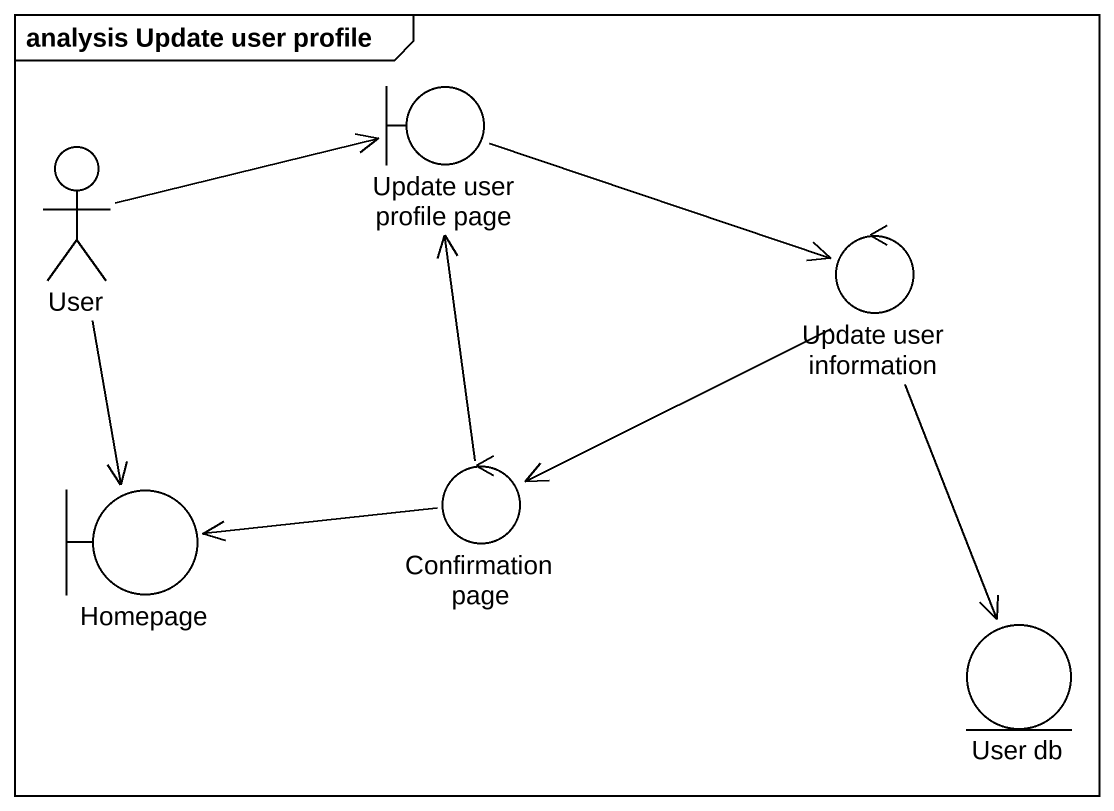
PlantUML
@startuml
mainframe analysis Update user profile
boundary "Update user profile page" as Update_user_profile_page
actor User
control "Update user information" as Update_user_information
boundary Homepage
control "Confirmation page" as Confirmation_page
entity "User db" as User_db
Update_user_profile_page -right-> Update_user_information
User -right-> Update_user_profile_page
User --> Homepage
Update_user_information -left-> Confirmation_page
Update_user_information --> User_db
Confirmation_page -up-> Update_user_profile_page
Confirmation_page -left-> Homepage
@enduml
